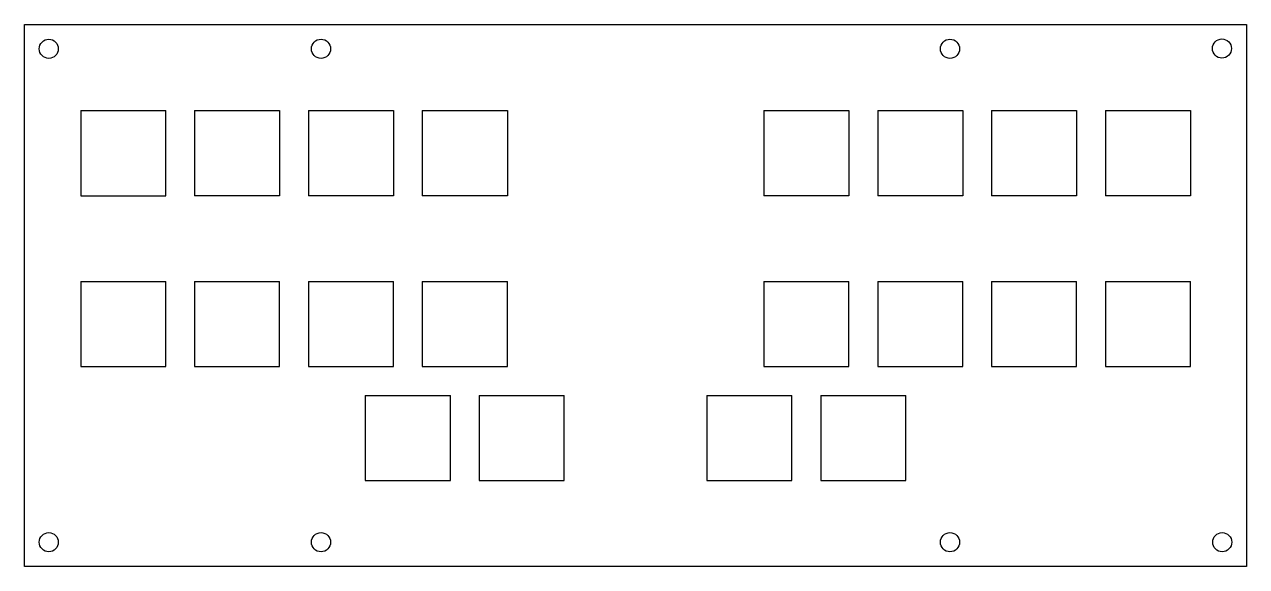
# Model space of a CAD drawing. Header units: inches. Extents: x 0 to 204, y 0 to 91.
import ezdxf

# ---------------------------------------------------------------- set-up
doc = ezdxf.new("R2010")
doc.units = ezdxf.units.IN
doc.header["$MEASUREMENT"] = 0

msp = doc.modelspace()

# ---------------------------------------------------------------- linework, layer by layer
for p, q in [((0, 90.65), (204.48, 90.65)), ((0, 0), (0, 90.65)), ((204.48, 90.65), (204.48, 0)), ((9.41, 76.24), (9.41, 62)), ((9.41, 76.24), (23.65, 76.24)), ((23.65, 62), (23.65, 76.24)), ((28.46, 76.24), (42.7, 76.24)), ((28.46, 76.24), (28.46, 62)), ((42.7, 76.24), (42.7, 62)), ((47.51, 76.24), (61.75, 76.24)), ((47.51, 76.24), (47.51, 62)), ((61.75, 76.24), (61.75, 62)), ((66.56, 76.24), (80.8, 76.24)), ((66.56, 76.24), (66.56, 62)), ((80.8, 76.24), (80.8, 62)), ((123.71, 76.24), (137.95, 76.24)), ((123.71, 76.24), (123.71, 62)), ((137.95, 76.24), (137.95, 62)), ((142.76, 76.24), (157, 76.24)), ((142.76, 76.24), (142.76, 62)), ((157, 76.24), (157, 62)), ((161.81, 76.24), (176.05, 76.24)), ((161.81, 76.24), (161.81, 62)), ((176.05, 76.24), (176.05, 62)), ((180.86, 76.24), (195.1, 76.24)), ((180.86, 76.24), (180.86, 62)), ((195.1, 76.24), (195.1, 62)), ((9.41, 62), (23.65, 62)), ((42.7, 62), (28.46, 62)), ((61.75, 62), (47.51, 62)), ((80.8, 62), (66.56, 62)), ((137.95, 62), (123.71, 62)), ((157, 62), (142.76, 62)), ((176.05, 62), (161.81, 62)), ((195.1, 62), (180.86, 62)), ((9.41, 47.67), (9.41, 33.43)), ((9.41, 47.67), (23.65, 47.67)), ((23.65, 33.43), (23.65, 47.67)), ((28.46, 47.67), (28.46, 33.43)), ((28.46, 47.67), (42.7, 47.67)), ((42.7, 33.43), (42.7, 47.67)), ((47.51, 47.67), (47.51, 33.43)), ((47.51, 47.67), (61.75, 47.67)), ((61.75, 33.43), (61.75, 47.67)), ((66.56, 47.67), (66.56, 33.43)), ((66.56, 47.67), (80.8, 47.67)), ((80.8, 33.43), (80.8, 47.67)), ((123.71, 47.67), (123.71, 33.43)), ((123.71, 47.67), (137.95, 47.67)), ((137.95, 33.43), (137.95, 47.67)), ((142.76, 47.67), (142.76, 33.43)), ((142.76, 47.67), (157, 47.67)), ((157, 33.43), (157, 47.67)), ((161.81, 47.67), (161.81, 33.43)), ((161.81, 47.67), (176.05, 47.67)), ((176.05, 33.43), (176.05, 47.67)), ((180.86, 47.67), (180.86, 33.43)), ((180.86, 47.67), (195.1, 47.67)), ((195.1, 33.43), (195.1, 47.67)), ((9.41, 33.43), (23.65, 33.43)), ((28.46, 33.43), (42.7, 33.43)), ((47.51, 33.43), (61.75, 33.43)), ((66.56, 33.43), (80.8, 33.43)), ((123.71, 33.43), (137.95, 33.43)), ((142.76, 33.43), (157, 33.43)), ((161.81, 33.43), (176.05, 33.43)), ((180.86, 33.43), (195.1, 33.43)), ((57.03, 28.62), (57.03, 14.38)), ((57.03, 28.62), (71.27, 28.62)), ((71.27, 14.38), (71.27, 28.62)), ((76.08, 28.62), (76.08, 14.38)), ((76.08, 28.62), (90.32, 28.62)), ((90.32, 14.38), (90.32, 28.62)), ((114.18, 28.62), (114.18, 14.38)), ((114.18, 28.62), (128.42, 28.62)), ((128.42, 14.38), (128.42, 28.62)), ((133.23, 28.62), (133.23, 14.38)), ((133.23, 28.62), (147.47, 28.62)), ((147.47, 14.38), (147.47, 28.62)), ((57.03, 14.38), (71.27, 14.38)), ((76.08, 14.38), (90.32, 14.38)), ((114.18, 14.38), (128.42, 14.38)), ((133.23, 14.38), (147.47, 14.38)), ((204.48, 0), (0, 0))]:
    msp.add_line(p, q)
for centre in [(4.07, 86.58), (49.62, 86.58), (154.86, 86.58), (200.36, 86.62), (4.07, 4.07), (49.62, 4.07), (154.86, 4.07), (200.41, 4.07)]:
    msp.add_circle(centre, 1.6)

doc.saveas('drawing.dxf')
